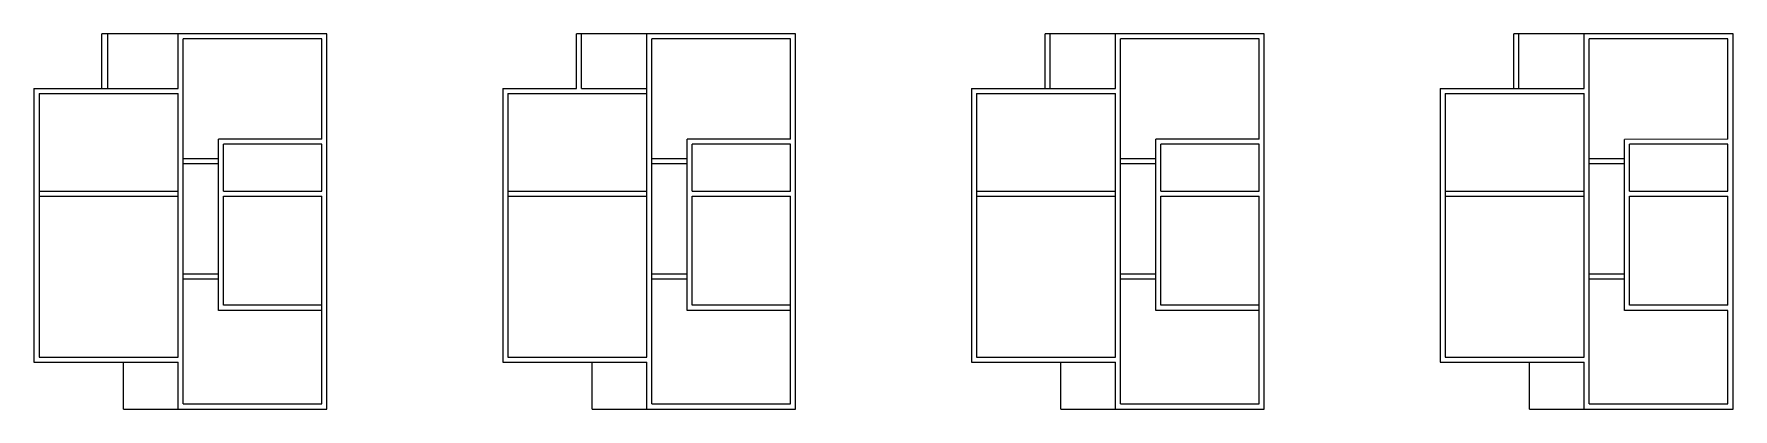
# Model space of a CAD drawing. Header units: centimetres. Extents: x 1185 to 5535, y 694 to 1656.
import ezdxf

# ---------------------------------------------------------------- set-up
doc = ezdxf.new("R2010")
doc.units = ezdxf.units.CM

msp = doc.modelspace()

# ---------------------------------------------------------------- linework, layer by layer
for p, q in [((1934.6, 1656.1), (1358.6, 1656.1)), ((1358.6, 1516.1), (1358.6, 1656.1)), ((1373.6, 1516.1), (1373.6, 1656.1)), ((1553.6, 1516.1), (1553.6, 1656.1)), ((1934.6, 694.1), (1934.6, 1656.1)), ((3134.6, 1656.1), (2573.6, 1656.1)), ((2573.6, 1516.1), (2573.6, 1656.1)), ((2586.6, 1516.1), (2586.6, 1656.1)), ((2753.6, 827.1), (2753.6, 1656.1)), ((3134.6, 694.1), (3134.6, 1656.1)), ((4334.6, 1656.1), (3773.6, 1656.1)), ((3773.6, 1516.1), (3773.6, 1656.1)), ((3786.6, 1516.1), (3786.6, 1656.1)), ((3953.6, 1516.1), (3953.6, 1656.1)), ((4334.6, 694.1), (4334.6, 1656.1)), ((5534.6, 1656.1), (4973.6, 1656.1)), ((4973.6, 1516.1), (4973.6, 1656.1)), ((4986.6, 1516.1), (4986.6, 1656.1)), ((5153.6, 1516.1), (5153.6, 1656.1)), ((5534.6, 694.1), (5534.6, 1656.1)), ((1566.6, 707.1), (1566.6, 1643.1)), ((1921.6, 1643.1), (1566.6, 1643.1)), ((1921.6, 1386.1), (1921.6, 1643.1)), ((2766.6, 707.1), (2766.6, 1643.1)), ((2869.6, 1643.1), (2766.6, 1643.1)), ((3121.6, 1643.1), (2869.6, 1643.1)), ((3121.6, 1386.1), (3121.6, 1643.1)), ((3966.6, 707.1), (3966.6, 1643.1)), ((4321.6, 1643.1), (3966.6, 1643.1)), ((4321.6, 1386.1), (4321.6, 1643.1)), ((5166.6, 707.1), (5166.6, 1643.1)), ((5256.6, 1643.1), (5166.6, 1643.1)), ((5521.6, 1643.1), (5256.6, 1643.1)), ((5521.6, 1386), (5521.6, 1643.1)), ((1184.6, 1516.1), (1553.6, 1516.1)), ((1184.6, 1516.1), (1184.6, 814.1)), ((1197.6, 1503.1), (1553.6, 1503.1)), ((1197.6, 1503.1), (1197.6, 827.1)), ((1553.6, 827.1), (1553.6, 1503.1)), ((2384.6, 1516.1), (2573.6, 1516.1)), ((2384.6, 1516.1), (2384.6, 814.1)), ((2397.6, 1503.1), (2753.6, 1503.1)), ((2397.6, 1503.1), (2397.6, 827.1)), ((2586.6, 1516.1), (2753.6, 1516.1)), ((3584.6, 1516.1), (3953.6, 1516.1)), ((3584.6, 1516.1), (3584.6, 814.1)), ((3597.6, 1503.1), (3953.6, 1503.1)), ((3597.6, 1503.1), (3597.6, 827.1)), ((3953.6, 827.1), (3953.6, 1503.1)), ((4784.6, 1516.1), (5153.6, 1516.1)), ((4784.6, 1516.1), (4784.6, 814.1)), ((4797.6, 1503.1), (5153.6, 1503.1)), ((4797.6, 1503.1), (4797.6, 827.1)), ((5153.6, 827.1), (5153.6, 1503.1)), ((1921.6, 1386.1), (1656.6, 1386.1)), ((1656.6, 947.1), (1656.6, 1386.1)), ((1921.6, 1373.1), (1669.6, 1373.1)), ((1669.6, 1253.1), (1669.6, 1373.1)), ((1921.6, 1253.1), (1921.6, 1373.1)), ((3121.6, 1386.1), (2856.6, 1386.1)), ((2856.6, 947.1), (2856.6, 1386.1)), ((3121.6, 1373.1), (2869.6, 1373.1)), ((2869.6, 1253.1), (2869.6, 1373.1)), ((3121.6, 1253.1), (3121.6, 1373.1)), ((4321.6, 1386.1), (4056.6, 1386.1)), ((4056.6, 947.1), (4056.6, 1386.1)), ((4321.6, 1373.1), (4069.6, 1373.1)), ((4069.6, 1253.1), (4069.6, 1373.1)), ((4321.6, 1253.1), (4321.6, 1373.1)), ((5521.6, 1386), (5256.6, 1385.6)), ((5256.6, 947.1), (5256.6, 1385.6)), ((5521.6, 1373.1), (5269.6, 1373.1)), ((5269.6, 1253.1), (5269.6, 1373.1)), ((5521.6, 1253.1), (5521.6, 1373.1)), ((1656.6, 1336.1), (1566.6, 1336.1)), ((1656.6, 1323.1), (1566.6, 1323.1)), ((2856.6, 1336.1), (2766.6, 1336.1)), ((2856.6, 1323.1), (2766.6, 1323.1)), ((4056.6, 1336.1), (3966.6, 1336.1)), ((4056.6, 1323.1), (3966.6, 1323.1)), ((5256.6, 1336.1), (5166.6, 1336.1)), ((5256.6, 1323.1), (5166.6, 1323.1)), ((1197.6, 1253.1), (1553.6, 1253.1)), ((1197.6, 1240.1), (1553.6, 1240.1)), ((1669.6, 1253.1), (1921.6, 1253.1)), ((1669.6, 1240.1), (1921.6, 1240.1)), ((1669.6, 960.1), (1669.6, 1240.1)), ((1921.6, 707.1), (1921.6, 1240.1)), ((2397.6, 1253.1), (2753.6, 1253.1)), ((2397.6, 1240.1), (2753.6, 1240.1)), ((2869.6, 1253.1), (3121.6, 1253.1)), ((2869.6, 1240.1), (3121.6, 1240.1)), ((2869.6, 960.1), (2869.6, 1240.1)), ((3121.6, 707.1), (3121.6, 1240.1)), ((3597.6, 1253.1), (3953.6, 1253.1)), ((3597.6, 1240.1), (3953.6, 1240.1)), ((4069.6, 1253.1), (4321.6, 1253.1)), ((4069.6, 1240.1), (4321.6, 1240.1)), ((4069.6, 960.1), (4069.6, 1240.1)), ((4321.6, 707.1), (4321.6, 1240.1)), ((4797.6, 1253.1), (5153.6, 1253.1)), ((4797.6, 1240.1), (5153.6, 1240.1)), ((5269.6, 1253.1), (5521.6, 1253.1)), ((5269.6, 960.1), (5269.6, 1240.1)), ((5269.6, 1240.1), (5521.6, 1240.1)), ((5521.6, 960.1), (5521.6, 1240.1)), ((1656.6, 1040.1), (1566.6, 1040.1)), ((1656.6, 1027.1), (1566.6, 1027.1)), ((2856.6, 1040.1), (2766.6, 1040.1)), ((2856.6, 1027.1), (2766.6, 1027.1)), ((4056.6, 1040.1), (3966.6, 1040.1)), ((4056.6, 1027.1), (3966.6, 1027.1)), ((5256.6, 1040.1), (5166.6, 1040.1)), ((5256.6, 1027.1), (5166.6, 1027.1)), ((1921.6, 960.1), (1669.6, 960.1)), ((3121.6, 960.1), (2869.6, 960.1)), ((4321.6, 960.1), (4069.6, 960.1)), ((5521.6, 960.1), (5269.6, 960.1)), ((1921.6, 947.1), (1656.6, 947.1)), ((3121.6, 947.1), (2856.6, 947.1)), ((4321.6, 947.1), (4056.6, 947.1)), ((5521.6, 947.1), (5256.6, 947.1)), ((5521.6, 707.1), (5521.6, 947.1)), ((1197.6, 827.1), (1553.6, 827.1)), ((2397.6, 827.1), (2753.6, 827.1)), ((3597.6, 827.1), (3953.6, 827.1)), ((4797.6, 827.1), (5153.6, 827.1)), ((1184.6, 814.1), (1553.6, 814.1)), ((1413.6, 694.1), (1413.6, 814.1)), ((1553.6, 694.1), (1553.6, 814.1)), ((2384.6, 814.1), (2753.6, 814.1)), ((2613.6, 694.1), (2613.6, 814.1)), ((2753.6, 694.1), (2753.6, 814.1)), ((3584.6, 814.1), (3953.6, 814.1)), ((3813.6, 694.1), (3813.6, 814.1)), ((3953.6, 694.1), (3953.6, 814.1)), ((4784.6, 814.1), (5153.6, 814.1)), ((5013.6, 694.1), (5013.6, 814.1)), ((5153.6, 694.1), (5153.6, 814.1)), ((1566.6, 707.1), (1921.6, 707.1)), ((2766.6, 707.1), (3121.6, 707.1)), ((3966.6, 707.1), (4321.6, 707.1)), ((5166.6, 707.1), (5521.6, 707.1)), ((1413.6, 694.1), (1934.6, 694.1)), ((2613.6, 694.1), (3134.6, 694.1)), ((3813.6, 694.1), (4334.6, 694.1)), ((5013.6, 694.1), (5534.6, 694.1))]:
    msp.add_line(p, q)

doc.saveas('drawing.dxf')
